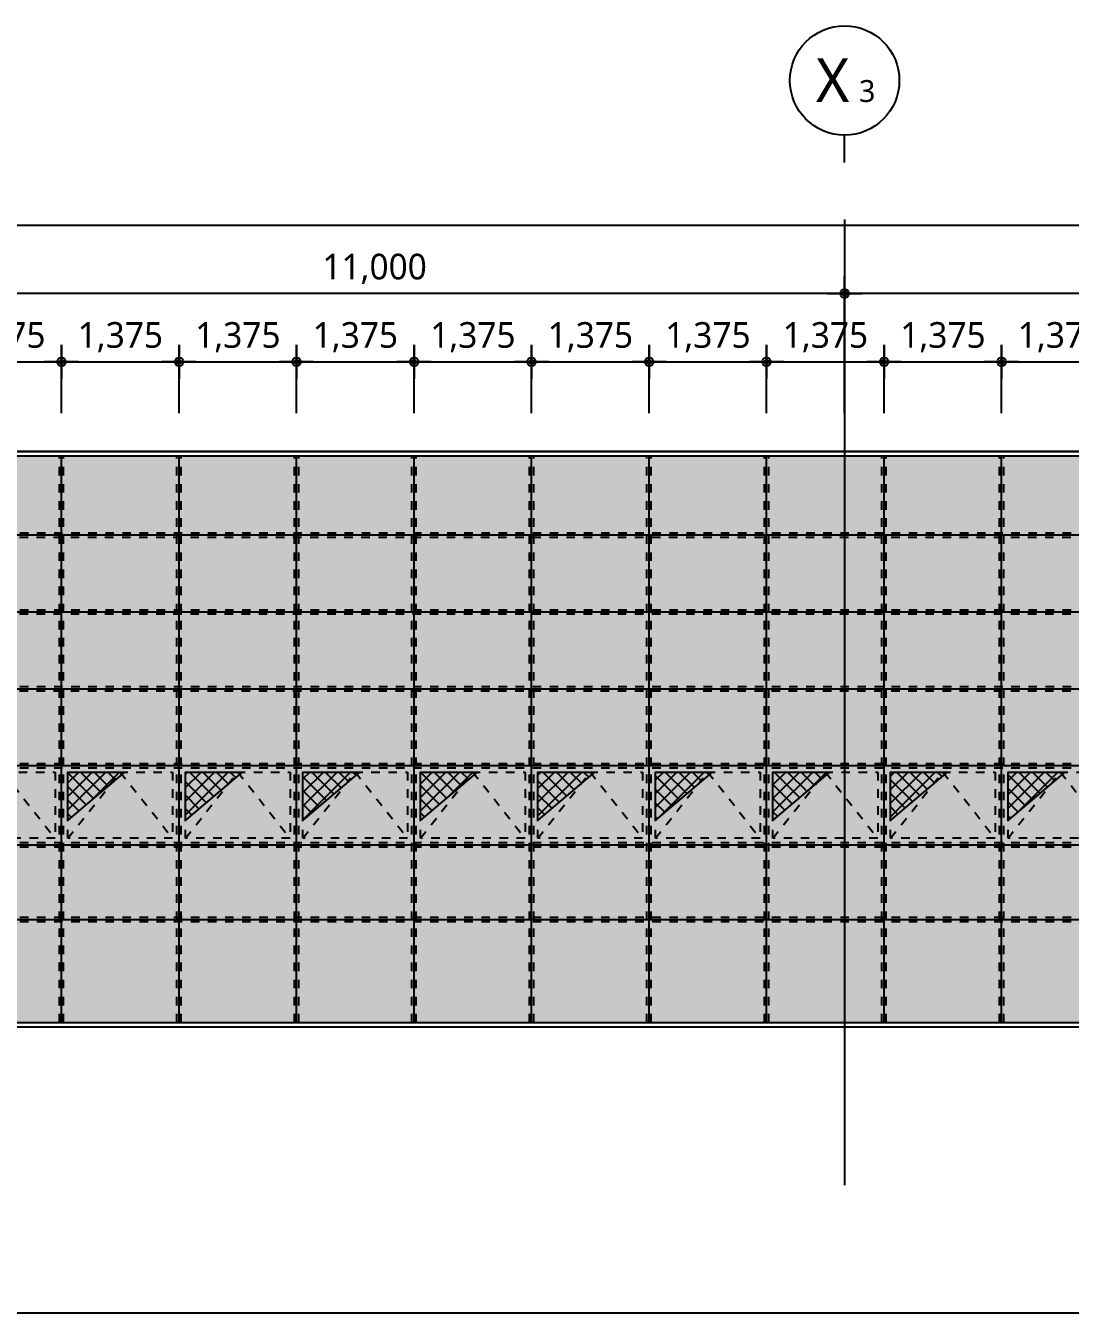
# Model space of a CAD drawing. Header units: millimetres. Extents: x 37653813 to 38677796, y 586285 to 874285.
# Drawn here: x 38623655 to 38635877, y 625652 to 640718 of the extents above; entities that cross this region are included whole.
import ezdxf
from ezdxf.enums import TextEntityAlignment as Align
from ezdxf.xclip import XClip

# ---------------------------------------------------------------- set-up
doc = ezdxf.new("R2010")
doc.units = ezdxf.units.MM
doc.header["$LTSCALE"] = 1000
doc.header["$MEASUREMENT"] = 0
doc.header["$XCLIPFRAME"] = 0
doc.header["$PDSIZE"] = -10
doc.linetypes.add('CENTER', pattern=[2, 1.25, -0.25, 0.25, -0.25])
doc.linetypes.add('HIDDEN', pattern=[2, 1, -1])
doc.layers.get('0').update_dxf_attribs({"linetype": 'CONTINUOUS'})
doc.layers.get('Defpoints').update_dxf_attribs({"color": 161, "linetype": 'CONTINUOUS'})
for name, color, linetype in [('BOX', 6, 'CONTINUOUS'), ('CEN(ST)', 1, 'CENTER'), ('dim0', 7, 'CONTINUOUS'), ('hatch', 8, 'CONTINUOUS'), ('SYM(AXIS)', 7, 'CONTINUOUS'), ('TEXT(AXIS)', 2, 'CONTINUOUS'), ('WIN(커튼월)_외부', 4, 'CONTINUOUS'), ('WIN(커튼월_HID)_외부', 252, 'HIDDEN'), ('WIN_3(커튼월)_외부', 252, 'HIDDEN'), ('절취선', 2, 'CONTINUOUS')]:
    doc.layers.add(name, color=color, linetype=linetype)
doc.layers.add('먹-WIN(커튼월)', color=7, linetype='CONTINUOUS', true_color=0xe0f2ff)
doc.styles.add('나눔바른고딕', font='NanumBarunGothic.ttf')
doc.dimstyles.new('A1-100', dxfattribs={"dimtxt": 3, "dimasz": 1, "dimexe": 2, "dimexo": 2, "dimgap": 1, "dimtad": 1, "dimdec": 0, "dimzin": 12, "dimdsep": 46, "dimlunit": 6, "dimtxsty": '나눔바른고딕', "dimblk1": 'DIMDOT', "dimblk2": 'DIMDOT', "dimsah": 1, "dimcen": -1, "dimdle": 2, "dimclrd": 256, "dimclre": 256, "dimclrt": 3, "dimadec": 0, "dimazin": 0, "dimtfac": 1, "dimtdec": 0, "dimtix": 1, "dimtmove": 2, "dimatfit": 3, "dimldrblk": 'DIMDOT', "dimfxl": 1, "dimtvp": 1, "dimtolj": 1, "dimtzin": 12, "dimlwd": -1, "dimlwe": -1, "dimarcsym": 0})

# ---------------------------------------------------------------- blocks, each defined once
blk = doc.blocks.new('A$C2DB153E7')
at = {"layer": 'hatch'}
h = blk.add_hatch(dxfattribs=at)
h.set_pattern_fill('_USER', color=252, scale=112.5, angle=45, double=1, pattern_type=0)
h.set_pattern_definition([(45, (-5906.34, -13786.88), (-79.5495, 79.5495), []), (135, (-5906.34, -13786.88), (-79.5495, -79.5495), [])])
h.paths.add_polyline_path([(663, 0), (0, -562), (0, 0)])
at = {"layer": 'hatch', "color": 252}
blk.add_lwpolyline([(663, 0), (0, -562), (0, 0)], close=True, dxfattribs=at)
blk = doc.blocks.new('A$C26893fde')
blk.add_wipeout([(8127, 7190), (174352, 7190), (174352, 460), (8127, 460)])
at = {"layer": '먹-WIN(커튼월)', "ltscale": 0.1}
h = blk.add_hatch(dxfattribs=at)
h.set_pattern_fill('DOTS', color=254, scale=3000)
h.set_pattern_definition([(0, (-37795372.14, -766752.47), (93.75, 187.5), [0, -187.5])])
h.paths.add_polyline_path([(174302, 7140), (8177, 7140), (8177, 4390), (174302, 4390)])
h = blk.add_hatch(dxfattribs=at)
h.set_pattern_fill('DOTS', color=256, scale=3000)
h.set_pattern_definition([(0, (-37795372.14, -769452.47), (93.75, 187.5), [0, -187.5])])
h.paths.add_polyline_path([(174302, 4390), (8177, 4390), (8177, 1690), (174302, 1690)])
h = blk.add_hatch(dxfattribs=at)
h.set_pattern_fill('DOTS', color=254, scale=3000)
h.set_pattern_definition([(0, (-37795372.14, -772202.47), (93.75, 187.5), [0, -187.5])])
h.paths.add_polyline_path([(174302, 1690), (8177, 1690), (8177, 510), (174302, 510)])
at = {"layer": 'WIN(커튼월)_외부', "ltscale": 1000}
for p, q in [((8127, 7190), (174352, 7190)), ((8127, 7190), (174352, 7190)), ((8177, 7140), (174302, 7140)), ((21864, 510), (21864, 7140)), ((23239, 510), (23239, 7140)), ((24614, 510), (24614, 7140)), ((25989, 510), (25989, 7140)), ((27364, 510), (27364, 7140)), ((28739, 510), (28739, 7140)), ((30114, 510), (30114, 7140)), ((31489, 510), (31489, 7140)), ((32864, 510), (32864, 7140)), ((8177, 6215), (174252, 6215)), ((8177, 6215), (174252, 6215)), ((8177, 6215), (174252, 6215)), ((8177, 6215), (174252, 6215)), ((8177, 5315), (174252, 5315)), ((8177, 5315), (174252, 5315)), ((8177, 5315), (174252, 5315)), ((8177, 5315), (174252, 5315)), ((8177, 4415), (174252, 4415)), ((8177, 4415), (174252, 4415)), ((8177, 4415), (174252, 4415)), ((8177, 4415), (174252, 4415)), ((8177, 3515), (174252, 3515)), ((8177, 2590), (174252, 2590)), ((8177, 1715), (174252, 1715)), ((8127, 460), (174352, 460)), ((8177, 510), (174302, 510))]:
    blk.add_line(p, q, dxfattribs=at)
at = {"layer": 'WIN(커튼월_HID)_외부', "ltscale": 0.1}
for p, q in [((21839, 510), (21839, 7140)), ((21889, 510), (21889, 7140)), ((23214, 510), (23214, 7140)), ((23264, 510), (23264, 7140)), ((24589, 510), (24589, 7140)), ((24639, 510), (24639, 7140)), ((25964, 510), (25964, 7140)), ((26014, 510), (26014, 7140)), ((27339, 510), (27339, 7140)), ((27389, 510), (27389, 7140)), ((28714, 510), (28714, 7140)), ((28764, 510), (28764, 7140)), ((30089, 510), (30089, 7140)), ((30139, 510), (30139, 7140)), ((31464, 510), (31464, 7140)), ((31514, 510), (31514, 7140)), ((32839, 510), (32839, 7140)), ((32889, 510), (32889, 7140)), ((8172, 6190), (174247, 6190)), ((8177, 6240), (174252, 6240)), ((8172, 5290), (174247, 5290)), ((8177, 5340), (174252, 5340)), ((8172, 4390), (174247, 4390)), ((8177, 4440), (174252, 4440)), ((8177, 3540), (174252, 3540)), ((8177, 3490), (174252, 3490)), ((8177, 2615), (174252, 2615)), ((8177, 2565), (174252, 2565)), ((8177, 1740), (174252, 1740)), ((8177, 1690), (174252, 1690))]:
    blk.add_line(p, q, dxfattribs=at)
for points in [[(20564, 3440), (21789, 3440), (21789, 2665), (20564, 2665)], [(21939, 3440), (23164, 3440), (23164, 2665), (21939, 2665)], [(23314, 3440), (24539, 3440), (24539, 2665), (23314, 2665)], [(24689, 3440), (25914, 3440), (25914, 2665), (24689, 2665)], [(26064, 3440), (27289, 3440), (27289, 2665), (26064, 2665)], [(27439, 3440), (28664, 3440), (28664, 2665), (27439, 2665)], [(28814, 3440), (30039, 3440), (30039, 2665), (28814, 2665)], [(30189, 3440), (31414, 3440), (31414, 2665), (30189, 2665)], [(31564, 3440), (32789, 3440), (32789, 2665), (31564, 2665)], [(32939, 3440), (34164, 3440), (34164, 2665), (32939, 2665)]]:
    blk.add_lwpolyline(points, close=True, dxfattribs=at)
at = {"layer": 'WIN_3(커튼월)_외부', "ltscale": 0.1}
for points in [[(20564, 2665), (21177, 3440), (21789, 2665)], [(21939, 2665), (22552, 3440), (23164, 2665)], [(23314, 2665), (23927, 3440), (24539, 2665)], [(24689, 2665), (25302, 3440), (25914, 2665)], [(26064, 2665), (26677, 3440), (27289, 2665)], [(27439, 2665), (28052, 3440), (28664, 2665)], [(28814, 2665), (29427, 3440), (30039, 2665)], [(30189, 2665), (30802, 3440), (31414, 2665)], [(31564, 2665), (32177, 3440), (32789, 2665)], [(32939, 2665), (33552, 3440), (34164, 2665)]]:
    blk.add_lwpolyline(points, dxfattribs=at)
at = {"ltscale": 0.1}
for p in [(21939, 3440), (23314, 3440), (24689, 3440), (26064, 3440), (27439, 3440), (28814, 3440), (30189, 3440), (31564, 3440), (32939, 3440)]:
    blk.add_blockref('A$C2DB153E7', p, dxfattribs=at)
blk = doc.blocks.new('DIMDOT')
at = {"linetype": 'Continuous'}
for p, q in [((0, -2), (0, 2)), ((-2, 0), (2, 0))]:
    blk.add_line(p, q, dxfattribs=at)
for radius in [0.5, 0.25]:
    blk.add_circle((0, 0), radius, dxfattribs=at)
blk = doc.blocks.new('*D279')
at = {"layer": 'Defpoints', "color": 0, "transparency": 16777216}
for p in [(38622237, 637585), (38622237, 637585), (38633237, 635985)]:
    blk.add_point(p, dxfattribs=at)
at = {"layer": 'dim0', "transparency": 16777216}
for p, q in [((38633237, 636185), (38633237, 637785)), ((38633137, 637585), (38622337, 637585))]:
    blk.add_line(p, q, dxfattribs=at)
at = {"layer": 'dim0', "transparency": 16777216, "xscale": 100, "yscale": 100, "zscale": 100, "rotation": 180}
blk.add_blockref('DIMDOT', (38622237, 637585), dxfattribs=at)
at = {"layer": 'dim0', "transparency": 16777216, "xscale": 100, "yscale": 100, "zscale": 100}
blk.add_blockref('DIMDOT', (38633237, 637585), dxfattribs=at)
at = {"layer": 'dim0', "color": 3, "transparency": 16777216, "insert": (38627737, 637873), "char_height": 300, "attachment_point": 5, "style": '나눔바른고딕'}
blk.add_mtext('\\A1;11,000', dxfattribs=at)
blk = doc.blocks.new('*D280')
at = {"layer": 'Defpoints', "color": 0, "transparency": 16777216}
for p in [(38666237, 638385), (38611237, 635985), (38666237, 635985)]:
    blk.add_point(p, dxfattribs=at)
at = {"layer": 'dim0', "transparency": 16777216}
for p, q in [((38611237, 636185), (38611237, 638585)), ((38666237, 636185), (38666237, 638585)), ((38611337, 638385), (38666137, 638385))]:
    blk.add_line(p, q, dxfattribs=at)
at = {"layer": 'dim0', "transparency": 16777216, "xscale": 100, "yscale": 100, "zscale": 100, "rotation": 180}
blk.add_blockref('DIMDOT', (38611237, 638385), dxfattribs=at)
at = {"layer": 'dim0', "transparency": 16777216, "xscale": 100, "yscale": 100, "zscale": 100}
blk.add_blockref('DIMDOT', (38666237, 638385), dxfattribs=at)
at = {"layer": 'dim0', "color": 3, "transparency": 16777216, "insert": (38638737, 638673), "char_height": 300, "attachment_point": 5, "style": '나눔바른고딕'}
blk.add_mtext('\\A1;55,000', dxfattribs=at)
blk = doc.blocks.new('*D281')
at = {"layer": 'Defpoints', "color": 0, "transparency": 16777216}
for p in [(38633237, 637585), (38633237, 635985), (38644237, 635985)]:
    blk.add_point(p, dxfattribs=at)
at = {"layer": 'dim0', "transparency": 16777216}
for p, q in [((38633237, 636185), (38633237, 637785)), ((38644237, 636185), (38644237, 637785)), ((38644137, 637585), (38633337, 637585))]:
    blk.add_line(p, q, dxfattribs=at)
at = {"layer": 'dim0', "transparency": 16777216, "xscale": 100, "yscale": 100, "zscale": 100, "rotation": 180}
blk.add_blockref('DIMDOT', (38633237, 637585), dxfattribs=at)
at = {"layer": 'dim0', "transparency": 16777216, "xscale": 100, "yscale": 100, "zscale": 100}
blk.add_blockref('DIMDOT', (38644237, 637585), dxfattribs=at)
at = {"layer": 'dim0', "color": 3, "transparency": 16777216, "insert": (38638737, 637873), "char_height": 300, "attachment_point": 5, "style": '나눔바른고딕'}
blk.add_mtext('\\A1;11,000', dxfattribs=at)
blk = doc.blocks.new('*D289')
at = {"layer": 'Defpoints', "color": 0, "transparency": 16777216}
for p in [(38622237, 637585), (38622237, 637585), (38633237, 635985)]:
    blk.add_point(p, dxfattribs=at)
at = {"layer": 'dim0', "transparency": 16777216}
for p, q in [((38633237, 636185), (38633237, 637785)), ((38633137, 637585), (38622337, 637585))]:
    blk.add_line(p, q, dxfattribs=at)
at = {"layer": 'dim0', "transparency": 16777216, "xscale": 100, "yscale": 100, "zscale": 100, "rotation": 180}
blk.add_blockref('DIMDOT', (38622237, 637585), dxfattribs=at)
at = {"layer": 'dim0', "transparency": 16777216, "xscale": 100, "yscale": 100, "zscale": 100}
blk.add_blockref('DIMDOT', (38633237, 637585), dxfattribs=at)
at = {"layer": 'dim0', "color": 3, "transparency": 16777216, "insert": (38627737, 637873), "char_height": 300, "attachment_point": 5, "style": '나눔바른고딕'}
blk.add_mtext('\\A1;11,000', dxfattribs=at)
blk = doc.blocks.new('*D290')
at = {"layer": 'Defpoints', "color": 0, "transparency": 16777216}
for p in [(38666237, 638385), (38611237, 635985), (38666237, 635985)]:
    blk.add_point(p, dxfattribs=at)
at = {"layer": 'dim0', "transparency": 16777216}
for p, q in [((38611237, 636185), (38611237, 638585)), ((38666237, 636185), (38666237, 638585)), ((38611337, 638385), (38666137, 638385))]:
    blk.add_line(p, q, dxfattribs=at)
at = {"layer": 'dim0', "transparency": 16777216, "xscale": 100, "yscale": 100, "zscale": 100, "rotation": 180}
blk.add_blockref('DIMDOT', (38611237, 638385), dxfattribs=at)
at = {"layer": 'dim0', "transparency": 16777216, "xscale": 100, "yscale": 100, "zscale": 100}
blk.add_blockref('DIMDOT', (38666237, 638385), dxfattribs=at)
at = {"layer": 'dim0', "color": 3, "transparency": 16777216, "insert": (38638737, 638673), "char_height": 300, "attachment_point": 5, "style": '나눔바른고딕'}
blk.add_mtext('\\A1;55,000', dxfattribs=at)
blk = doc.blocks.new('*D291')
at = {"layer": 'Defpoints', "color": 0, "transparency": 16777216}
for p in [(38633237, 637585), (38633237, 635985), (38644237, 635985)]:
    blk.add_point(p, dxfattribs=at)
at = {"layer": 'dim0', "transparency": 16777216}
for p, q in [((38633237, 636185), (38633237, 637785)), ((38644237, 636185), (38644237, 637785)), ((38644137, 637585), (38633337, 637585))]:
    blk.add_line(p, q, dxfattribs=at)
at = {"layer": 'dim0', "transparency": 16777216, "xscale": 100, "yscale": 100, "zscale": 100, "rotation": 180}
blk.add_blockref('DIMDOT', (38633237, 637585), dxfattribs=at)
at = {"layer": 'dim0', "transparency": 16777216, "xscale": 100, "yscale": 100, "zscale": 100}
blk.add_blockref('DIMDOT', (38644237, 637585), dxfattribs=at)
at = {"layer": 'dim0', "color": 3, "transparency": 16777216, "insert": (38638737, 637873), "char_height": 300, "attachment_point": 5, "style": '나눔바른고딕'}
blk.add_mtext('\\A1;11,000', dxfattribs=at)
blk = doc.blocks.new('A$C2F20087E')
at = {"layer": 'SYM(AXIS)'}
blk.add_line((600, 0), (600, 300), dxfattribs=at)
blk.add_circle((600, 900), 600, dxfattribs=at)
blk = doc.blocks.new('*D416')
at = {"layer": 'Defpoints', "color": 0, "transparency": 16777216}
for p in [(38624074, 636785), (38622699, 635985), (38624074, 635985)]:
    blk.add_point(p, dxfattribs=at)
at = {"layer": 'dim0', "transparency": 16777216}
for p, q in [((38622699, 636185), (38622699, 636985)), ((38624074, 636185), (38624074, 636985)), ((38622799, 636785), (38623974, 636785))]:
    blk.add_line(p, q, dxfattribs=at)
at = {"layer": 'dim0', "transparency": 16777216, "xscale": 100, "yscale": 100, "zscale": 100, "rotation": 180}
blk.add_blockref('DIMDOT', (38622699, 636785), dxfattribs=at)
at = {"layer": 'dim0', "transparency": 16777216, "xscale": 100, "yscale": 100, "zscale": 100}
blk.add_blockref('DIMDOT', (38624074, 636785), dxfattribs=at)
at = {"layer": 'dim0', "color": 3, "transparency": 16777216, "insert": (38623387, 637073), "char_height": 300, "attachment_point": 5, "style": '나눔바른고딕'}
blk.add_mtext('\\A1;1,375', dxfattribs=at)
blk = doc.blocks.new('*D417')
at = {"layer": 'Defpoints', "color": 0, "transparency": 16777216}
for p in [(38624074, 636785), (38622699, 635985), (38624074, 635985)]:
    blk.add_point(p, dxfattribs=at)
at = {"layer": 'dim0', "transparency": 16777216}
for p, q in [((38622699, 636185), (38622699, 636985)), ((38624074, 636185), (38624074, 636985)), ((38622799, 636785), (38623974, 636785))]:
    blk.add_line(p, q, dxfattribs=at)
at = {"layer": 'dim0', "transparency": 16777216, "xscale": 100, "yscale": 100, "zscale": 100, "rotation": 180}
blk.add_blockref('DIMDOT', (38622699, 636785), dxfattribs=at)
at = {"layer": 'dim0', "transparency": 16777216, "xscale": 100, "yscale": 100, "zscale": 100}
blk.add_blockref('DIMDOT', (38624074, 636785), dxfattribs=at)
at = {"layer": 'dim0', "color": 3, "transparency": 16777216, "insert": (38623387, 637073), "char_height": 300, "attachment_point": 5, "style": '나눔바른고딕'}
blk.add_mtext('\\A1;1,375', dxfattribs=at)
blk = doc.blocks.new('*D414')
at = {"layer": 'Defpoints', "color": 0, "transparency": 16777216}
for p in [(38625449, 636785), (38624074, 635985), (38625449, 635985)]:
    blk.add_point(p, dxfattribs=at)
at = {"layer": 'dim0', "transparency": 16777216}
for p, q in [((38624074, 636185), (38624074, 636985)), ((38625449, 636185), (38625449, 636985)), ((38624174, 636785), (38625349, 636785))]:
    blk.add_line(p, q, dxfattribs=at)
at = {"layer": 'dim0', "transparency": 16777216, "xscale": 100, "yscale": 100, "zscale": 100, "rotation": 180}
blk.add_blockref('DIMDOT', (38624074, 636785), dxfattribs=at)
at = {"layer": 'dim0', "transparency": 16777216, "xscale": 100, "yscale": 100, "zscale": 100}
blk.add_blockref('DIMDOT', (38625449, 636785), dxfattribs=at)
at = {"layer": 'dim0', "color": 3, "transparency": 16777216, "insert": (38624762, 637073), "char_height": 300, "attachment_point": 5, "style": '나눔바른고딕'}
blk.add_mtext('\\A1;1,375', dxfattribs=at)
blk = doc.blocks.new('*D415')
at = {"layer": 'Defpoints', "color": 0, "transparency": 16777216}
for p in [(38625449, 636785), (38624074, 635985), (38625449, 635985)]:
    blk.add_point(p, dxfattribs=at)
at = {"layer": 'dim0', "transparency": 16777216}
for p, q in [((38624074, 636185), (38624074, 636985)), ((38625449, 636185), (38625449, 636985)), ((38624174, 636785), (38625349, 636785))]:
    blk.add_line(p, q, dxfattribs=at)
at = {"layer": 'dim0', "transparency": 16777216, "xscale": 100, "yscale": 100, "zscale": 100, "rotation": 180}
blk.add_blockref('DIMDOT', (38624074, 636785), dxfattribs=at)
at = {"layer": 'dim0', "transparency": 16777216, "xscale": 100, "yscale": 100, "zscale": 100}
blk.add_blockref('DIMDOT', (38625449, 636785), dxfattribs=at)
at = {"layer": 'dim0', "color": 3, "transparency": 16777216, "insert": (38624762, 637073), "char_height": 300, "attachment_point": 5, "style": '나눔바른고딕'}
blk.add_mtext('\\A1;1,375', dxfattribs=at)
blk = doc.blocks.new('*D436')
at = {"layer": 'Defpoints', "color": 0, "transparency": 16777216}
for p in [(38626824, 636785), (38625449, 635985), (38626824, 635985)]:
    blk.add_point(p, dxfattribs=at)
at = {"layer": 'dim0', "transparency": 16777216}
for p, q in [((38625449, 636185), (38625449, 636985)), ((38626824, 636185), (38626824, 636985)), ((38625549, 636785), (38626724, 636785))]:
    blk.add_line(p, q, dxfattribs=at)
at = {"layer": 'dim0', "transparency": 16777216, "xscale": 100, "yscale": 100, "zscale": 100, "rotation": 180}
blk.add_blockref('DIMDOT', (38625449, 636785), dxfattribs=at)
at = {"layer": 'dim0', "transparency": 16777216, "xscale": 100, "yscale": 100, "zscale": 100}
blk.add_blockref('DIMDOT', (38626824, 636785), dxfattribs=at)
at = {"layer": 'dim0', "color": 3, "transparency": 16777216, "insert": (38626137, 637073), "char_height": 300, "attachment_point": 5, "style": '나눔바른고딕'}
blk.add_mtext('\\A1;1,375', dxfattribs=at)
blk = doc.blocks.new('*D437')
at = {"layer": 'Defpoints', "color": 0, "transparency": 16777216}
for p in [(38626824, 636785), (38625449, 635985), (38626824, 635985)]:
    blk.add_point(p, dxfattribs=at)
at = {"layer": 'dim0', "transparency": 16777216}
for p, q in [((38625449, 636185), (38625449, 636985)), ((38626824, 636185), (38626824, 636985)), ((38625549, 636785), (38626724, 636785))]:
    blk.add_line(p, q, dxfattribs=at)
at = {"layer": 'dim0', "transparency": 16777216, "xscale": 100, "yscale": 100, "zscale": 100, "rotation": 180}
blk.add_blockref('DIMDOT', (38625449, 636785), dxfattribs=at)
at = {"layer": 'dim0', "transparency": 16777216, "xscale": 100, "yscale": 100, "zscale": 100}
blk.add_blockref('DIMDOT', (38626824, 636785), dxfattribs=at)
at = {"layer": 'dim0', "color": 3, "transparency": 16777216, "insert": (38626137, 637073), "char_height": 300, "attachment_point": 5, "style": '나눔바른고딕'}
blk.add_mtext('\\A1;1,375', dxfattribs=at)
blk = doc.blocks.new('*D430')
at = {"layer": 'Defpoints', "color": 0, "transparency": 16777216}
for p in [(38628199, 636785), (38626824, 635985), (38628199, 635985)]:
    blk.add_point(p, dxfattribs=at)
at = {"layer": 'dim0', "transparency": 16777216}
for p, q in [((38626824, 636185), (38626824, 636985)), ((38628199, 636185), (38628199, 636985)), ((38626924, 636785), (38628099, 636785))]:
    blk.add_line(p, q, dxfattribs=at)
at = {"layer": 'dim0', "transparency": 16777216, "xscale": 100, "yscale": 100, "zscale": 100, "rotation": 180}
blk.add_blockref('DIMDOT', (38626824, 636785), dxfattribs=at)
at = {"layer": 'dim0', "transparency": 16777216, "xscale": 100, "yscale": 100, "zscale": 100}
blk.add_blockref('DIMDOT', (38628199, 636785), dxfattribs=at)
at = {"layer": 'dim0', "color": 3, "transparency": 16777216, "insert": (38627512, 637073), "char_height": 300, "attachment_point": 5, "style": '나눔바른고딕'}
blk.add_mtext('\\A1;1,375', dxfattribs=at)
blk = doc.blocks.new('*D431')
at = {"layer": 'Defpoints', "color": 0, "transparency": 16777216}
for p in [(38628199, 636785), (38626824, 635985), (38628199, 635985)]:
    blk.add_point(p, dxfattribs=at)
at = {"layer": 'dim0', "transparency": 16777216}
for p, q in [((38626824, 636185), (38626824, 636985)), ((38628199, 636185), (38628199, 636985)), ((38626924, 636785), (38628099, 636785))]:
    blk.add_line(p, q, dxfattribs=at)
at = {"layer": 'dim0', "transparency": 16777216, "xscale": 100, "yscale": 100, "zscale": 100, "rotation": 180}
blk.add_blockref('DIMDOT', (38626824, 636785), dxfattribs=at)
at = {"layer": 'dim0', "transparency": 16777216, "xscale": 100, "yscale": 100, "zscale": 100}
blk.add_blockref('DIMDOT', (38628199, 636785), dxfattribs=at)
at = {"layer": 'dim0', "color": 3, "transparency": 16777216, "insert": (38627512, 637073), "char_height": 300, "attachment_point": 5, "style": '나눔바른고딕'}
blk.add_mtext('\\A1;1,375', dxfattribs=at)
blk = doc.blocks.new('*D418')
at = {"layer": 'Defpoints', "color": 0, "transparency": 16777216}
for p in [(38629574, 636785), (38628199, 635985), (38629574, 635985)]:
    blk.add_point(p, dxfattribs=at)
at = {"layer": 'dim0', "transparency": 16777216}
for p, q in [((38628199, 636185), (38628199, 636985)), ((38629574, 636185), (38629574, 636985)), ((38628299, 636785), (38629474, 636785))]:
    blk.add_line(p, q, dxfattribs=at)
at = {"layer": 'dim0', "transparency": 16777216, "xscale": 100, "yscale": 100, "zscale": 100, "rotation": 180}
blk.add_blockref('DIMDOT', (38628199, 636785), dxfattribs=at)
at = {"layer": 'dim0', "transparency": 16777216, "xscale": 100, "yscale": 100, "zscale": 100}
blk.add_blockref('DIMDOT', (38629574, 636785), dxfattribs=at)
at = {"layer": 'dim0', "color": 3, "transparency": 16777216, "insert": (38628887, 637073), "char_height": 300, "attachment_point": 5, "style": '나눔바른고딕'}
blk.add_mtext('\\A1;1,375', dxfattribs=at)
blk = doc.blocks.new('*D419')
at = {"layer": 'Defpoints', "color": 0, "transparency": 16777216}
for p in [(38629574, 636785), (38628199, 635985), (38629574, 635985)]:
    blk.add_point(p, dxfattribs=at)
at = {"layer": 'dim0', "transparency": 16777216}
for p, q in [((38628199, 636185), (38628199, 636985)), ((38629574, 636185), (38629574, 636985)), ((38628299, 636785), (38629474, 636785))]:
    blk.add_line(p, q, dxfattribs=at)
at = {"layer": 'dim0', "transparency": 16777216, "xscale": 100, "yscale": 100, "zscale": 100, "rotation": 180}
blk.add_blockref('DIMDOT', (38628199, 636785), dxfattribs=at)
at = {"layer": 'dim0', "transparency": 16777216, "xscale": 100, "yscale": 100, "zscale": 100}
blk.add_blockref('DIMDOT', (38629574, 636785), dxfattribs=at)
at = {"layer": 'dim0', "color": 3, "transparency": 16777216, "insert": (38628887, 637073), "char_height": 300, "attachment_point": 5, "style": '나눔바른고딕'}
blk.add_mtext('\\A1;1,375', dxfattribs=at)
blk = doc.blocks.new('*D420')
at = {"layer": 'Defpoints', "color": 0, "transparency": 16777216}
for p in [(38630949, 636785), (38629574, 635985), (38630949, 635985)]:
    blk.add_point(p, dxfattribs=at)
at = {"layer": 'dim0', "transparency": 16777216}
for p, q in [((38629574, 636185), (38629574, 636985)), ((38630949, 636185), (38630949, 636985)), ((38629674, 636785), (38630849, 636785))]:
    blk.add_line(p, q, dxfattribs=at)
at = {"layer": 'dim0', "transparency": 16777216, "xscale": 100, "yscale": 100, "zscale": 100, "rotation": 180}
blk.add_blockref('DIMDOT', (38629574, 636785), dxfattribs=at)
at = {"layer": 'dim0', "transparency": 16777216, "xscale": 100, "yscale": 100, "zscale": 100}
blk.add_blockref('DIMDOT', (38630949, 636785), dxfattribs=at)
at = {"layer": 'dim0', "color": 3, "transparency": 16777216, "insert": (38630262, 637073), "char_height": 300, "attachment_point": 5, "style": '나눔바른고딕'}
blk.add_mtext('\\A1;1,375', dxfattribs=at)
blk = doc.blocks.new('*D421')
at = {"layer": 'Defpoints', "color": 0, "transparency": 16777216}
for p in [(38630949, 636785), (38629574, 635985), (38630949, 635985)]:
    blk.add_point(p, dxfattribs=at)
at = {"layer": 'dim0', "transparency": 16777216}
for p, q in [((38629574, 636185), (38629574, 636985)), ((38630949, 636185), (38630949, 636985)), ((38629674, 636785), (38630849, 636785))]:
    blk.add_line(p, q, dxfattribs=at)
at = {"layer": 'dim0', "transparency": 16777216, "xscale": 100, "yscale": 100, "zscale": 100, "rotation": 180}
blk.add_blockref('DIMDOT', (38629574, 636785), dxfattribs=at)
at = {"layer": 'dim0', "transparency": 16777216, "xscale": 100, "yscale": 100, "zscale": 100}
blk.add_blockref('DIMDOT', (38630949, 636785), dxfattribs=at)
at = {"layer": 'dim0', "color": 3, "transparency": 16777216, "insert": (38630262, 637073), "char_height": 300, "attachment_point": 5, "style": '나눔바른고딕'}
blk.add_mtext('\\A1;1,375', dxfattribs=at)
blk = doc.blocks.new('*D422')
at = {"layer": 'Defpoints', "color": 0, "transparency": 16777216}
for p in [(38632324, 636785), (38630949, 635985), (38632324, 635985)]:
    blk.add_point(p, dxfattribs=at)
at = {"layer": 'dim0', "transparency": 16777216}
for p, q in [((38630949, 636185), (38630949, 636985)), ((38632324, 636185), (38632324, 636985)), ((38631049, 636785), (38632224, 636785))]:
    blk.add_line(p, q, dxfattribs=at)
at = {"layer": 'dim0', "transparency": 16777216, "xscale": 100, "yscale": 100, "zscale": 100, "rotation": 180}
blk.add_blockref('DIMDOT', (38630949, 636785), dxfattribs=at)
at = {"layer": 'dim0', "transparency": 16777216, "xscale": 100, "yscale": 100, "zscale": 100}
blk.add_blockref('DIMDOT', (38632324, 636785), dxfattribs=at)
at = {"layer": 'dim0', "color": 3, "transparency": 16777216, "insert": (38631637, 637073), "char_height": 300, "attachment_point": 5, "style": '나눔바른고딕'}
blk.add_mtext('\\A1;1,375', dxfattribs=at)
blk = doc.blocks.new('*D423')
at = {"layer": 'Defpoints', "color": 0, "transparency": 16777216}
for p in [(38632324, 636785), (38630949, 635985), (38632324, 635985)]:
    blk.add_point(p, dxfattribs=at)
at = {"layer": 'dim0', "transparency": 16777216}
for p, q in [((38630949, 636185), (38630949, 636985)), ((38632324, 636185), (38632324, 636985)), ((38631049, 636785), (38632224, 636785))]:
    blk.add_line(p, q, dxfattribs=at)
at = {"layer": 'dim0', "transparency": 16777216, "xscale": 100, "yscale": 100, "zscale": 100, "rotation": 180}
blk.add_blockref('DIMDOT', (38630949, 636785), dxfattribs=at)
at = {"layer": 'dim0', "transparency": 16777216, "xscale": 100, "yscale": 100, "zscale": 100}
blk.add_blockref('DIMDOT', (38632324, 636785), dxfattribs=at)
at = {"layer": 'dim0', "color": 3, "transparency": 16777216, "insert": (38631637, 637073), "char_height": 300, "attachment_point": 5, "style": '나눔바른고딕'}
blk.add_mtext('\\A1;1,375', dxfattribs=at)
blk = doc.blocks.new('*D424')
at = {"layer": 'Defpoints', "color": 0, "transparency": 16777216}
for p in [(38633699, 636785), (38632324, 635985), (38633699, 635985)]:
    blk.add_point(p, dxfattribs=at)
at = {"layer": 'dim0', "transparency": 16777216}
for p, q in [((38632324, 636185), (38632324, 636985)), ((38633699, 636185), (38633699, 636985)), ((38632424, 636785), (38633599, 636785))]:
    blk.add_line(p, q, dxfattribs=at)
at = {"layer": 'dim0', "transparency": 16777216, "xscale": 100, "yscale": 100, "zscale": 100, "rotation": 180}
blk.add_blockref('DIMDOT', (38632324, 636785), dxfattribs=at)
at = {"layer": 'dim0', "transparency": 16777216, "xscale": 100, "yscale": 100, "zscale": 100}
blk.add_blockref('DIMDOT', (38633699, 636785), dxfattribs=at)
at = {"layer": 'dim0', "color": 3, "transparency": 16777216, "insert": (38633012, 637073), "char_height": 300, "attachment_point": 5, "style": '나눔바른고딕'}
blk.add_mtext('\\A1;1,375', dxfattribs=at)
blk = doc.blocks.new('*D425')
at = {"layer": 'Defpoints', "color": 0, "transparency": 16777216}
for p in [(38633699, 636785), (38632324, 635985), (38633699, 635985)]:
    blk.add_point(p, dxfattribs=at)
at = {"layer": 'dim0', "transparency": 16777216}
for p, q in [((38632324, 636185), (38632324, 636985)), ((38633699, 636185), (38633699, 636985)), ((38632424, 636785), (38633599, 636785))]:
    blk.add_line(p, q, dxfattribs=at)
at = {"layer": 'dim0', "transparency": 16777216, "xscale": 100, "yscale": 100, "zscale": 100, "rotation": 180}
blk.add_blockref('DIMDOT', (38632324, 636785), dxfattribs=at)
at = {"layer": 'dim0', "transparency": 16777216, "xscale": 100, "yscale": 100, "zscale": 100}
blk.add_blockref('DIMDOT', (38633699, 636785), dxfattribs=at)
at = {"layer": 'dim0', "color": 3, "transparency": 16777216, "insert": (38633012, 637073), "char_height": 300, "attachment_point": 5, "style": '나눔바른고딕'}
blk.add_mtext('\\A1;1,375', dxfattribs=at)
blk = doc.blocks.new('*D426')
at = {"layer": 'Defpoints', "color": 0, "transparency": 16777216}
for p in [(38635074, 636785), (38633699, 635985), (38635074, 635985)]:
    blk.add_point(p, dxfattribs=at)
at = {"layer": 'dim0', "transparency": 16777216}
for p, q in [((38633699, 636185), (38633699, 636985)), ((38635074, 636185), (38635074, 636985)), ((38633799, 636785), (38634974, 636785))]:
    blk.add_line(p, q, dxfattribs=at)
at = {"layer": 'dim0', "transparency": 16777216, "xscale": 100, "yscale": 100, "zscale": 100, "rotation": 180}
blk.add_blockref('DIMDOT', (38633699, 636785), dxfattribs=at)
at = {"layer": 'dim0', "transparency": 16777216, "xscale": 100, "yscale": 100, "zscale": 100}
blk.add_blockref('DIMDOT', (38635074, 636785), dxfattribs=at)
at = {"layer": 'dim0', "color": 3, "transparency": 16777216, "insert": (38634387, 637073), "char_height": 300, "attachment_point": 5, "style": '나눔바른고딕'}
blk.add_mtext('\\A1;1,375', dxfattribs=at)
blk = doc.blocks.new('*D427')
at = {"layer": 'Defpoints', "color": 0, "transparency": 16777216}
for p in [(38635074, 636785), (38633699, 635985), (38635074, 635985)]:
    blk.add_point(p, dxfattribs=at)
at = {"layer": 'dim0', "transparency": 16777216}
for p, q in [((38633699, 636185), (38633699, 636985)), ((38635074, 636185), (38635074, 636985)), ((38633799, 636785), (38634974, 636785))]:
    blk.add_line(p, q, dxfattribs=at)
at = {"layer": 'dim0', "transparency": 16777216, "xscale": 100, "yscale": 100, "zscale": 100, "rotation": 180}
blk.add_blockref('DIMDOT', (38633699, 636785), dxfattribs=at)
at = {"layer": 'dim0', "transparency": 16777216, "xscale": 100, "yscale": 100, "zscale": 100}
blk.add_blockref('DIMDOT', (38635074, 636785), dxfattribs=at)
at = {"layer": 'dim0', "color": 3, "transparency": 16777216, "insert": (38634387, 637073), "char_height": 300, "attachment_point": 5, "style": '나눔바른고딕'}
blk.add_mtext('\\A1;1,375', dxfattribs=at)
blk = doc.blocks.new('*D428')
at = {"layer": 'Defpoints', "color": 0, "transparency": 16777216}
for p in [(38636449, 636785), (38635074, 635985), (38636449, 635985)]:
    blk.add_point(p, dxfattribs=at)
at = {"layer": 'dim0', "transparency": 16777216}
for p, q in [((38635074, 636185), (38635074, 636985)), ((38636449, 636185), (38636449, 636985)), ((38635174, 636785), (38636349, 636785))]:
    blk.add_line(p, q, dxfattribs=at)
at = {"layer": 'dim0', "transparency": 16777216, "xscale": 100, "yscale": 100, "zscale": 100, "rotation": 180}
blk.add_blockref('DIMDOT', (38635074, 636785), dxfattribs=at)
at = {"layer": 'dim0', "transparency": 16777216, "xscale": 100, "yscale": 100, "zscale": 100}
blk.add_blockref('DIMDOT', (38636449, 636785), dxfattribs=at)
at = {"layer": 'dim0', "color": 3, "transparency": 16777216, "insert": (38635762, 637073), "char_height": 300, "attachment_point": 5, "style": '나눔바른고딕'}
blk.add_mtext('\\A1;1,375', dxfattribs=at)
blk = doc.blocks.new('*D429')
at = {"layer": 'Defpoints', "color": 0, "transparency": 16777216}
for p in [(38636449, 636785), (38635074, 635985), (38636449, 635985)]:
    blk.add_point(p, dxfattribs=at)
at = {"layer": 'dim0', "transparency": 16777216}
for p, q in [((38635074, 636185), (38635074, 636985)), ((38636449, 636185), (38636449, 636985)), ((38635174, 636785), (38636349, 636785))]:
    blk.add_line(p, q, dxfattribs=at)
at = {"layer": 'dim0', "transparency": 16777216, "xscale": 100, "yscale": 100, "zscale": 100, "rotation": 180}
blk.add_blockref('DIMDOT', (38635074, 636785), dxfattribs=at)
at = {"layer": 'dim0', "transparency": 16777216, "xscale": 100, "yscale": 100, "zscale": 100}
blk.add_blockref('DIMDOT', (38636449, 636785), dxfattribs=at)
at = {"layer": 'dim0', "color": 3, "transparency": 16777216, "insert": (38635762, 637073), "char_height": 300, "attachment_point": 5, "style": '나눔바른고딕'}
blk.add_mtext('\\A1;1,375', dxfattribs=at)

msp = doc.modelspace()

# ---------------------------------------------------------------- linework, layer by layer
at = {"layer": 'BOX'}
msp.add_line((38670963.4, 625651.7), (38599963.4, 625651.7), dxfattribs=at)
at = {"layer": '절취선', "ltscale": 0.1}
msp.add_lwpolyline([(38610336.5, 629005), (38667236.5, 629005), (38667236.5, 635735), (38610336.5, 635735)], close=True, dxfattribs=at)

# ---------------------------------------------------------------- block references
at = {"xscale": 1.066666666666667, "yscale": 1.066666666666667, "zscale": 1.066666666666667}
msp.add_blockref('A$C2F20087E', (38632596.5, 639118.4), dxfattribs=at)

# ---------------------------------------------------------------- texts
at = {"layer": 'TEXT(AXIS)', "style": '나눔바른고딕'}
for s, height, p in [('X', 512, (38633096.1, 640082.6)), ('3', 256, (38633500.6, 639954.6))]:
    msp.add_text(s, height=height, dxfattribs=at).set_placement(p, align=Align.MIDDLE)

# ---------------------------------------------------------------- dimensions: what is measured, and where the dimension line sits
at = {"layer": 'dim0'}
for base, p1, p2, picture, middle in [((38666236.5, 638385), (38611236.5, 635985), (38666236.5, 635985), '*D280', (38638736.5, 638672.7)), ((38666236.5, 638385), (38611236.5, 635985), (38666236.5, 635985), '*D290', (38638736.5, 638672.7)), ((38624074, 636785), (38622699, 635985), (38624074, 635985), '*D416', (38623386.5, 637072.9)), ((38624074, 636785), (38622699, 635985), (38624074, 635985), '*D417', (38623386.5, 637072.9)), ((38625449, 636785), (38624074, 635985), (38625449, 635985), '*D414', (38624761.5, 637072.9)), ((38625449, 636785), (38624074, 635985), (38625449, 635985), '*D415', (38624761.5, 637072.9)), ((38626824, 636785), (38625449, 635985), (38626824, 635985), '*D436', (38626136.5, 637072.9)), ((38626824, 636785), (38625449, 635985), (38626824, 635985), '*D437', (38626136.5, 637072.9)), ((38628199, 636785), (38626824, 635985), (38628199, 635985), '*D430', (38627511.5, 637072.9)), ((38628199, 636785), (38626824, 635985), (38628199, 635985), '*D431', (38627511.5, 637072.9)), ((38629574, 636785), (38628199, 635985), (38629574, 635985), '*D418', (38628886.5, 637072.9)), ((38629574, 636785), (38628199, 635985), (38629574, 635985), '*D419', (38628886.5, 637072.9)), ((38630949, 636785), (38629574, 635985), (38630949, 635985), '*D420', (38630261.5, 637072.9)), ((38630949, 636785), (38629574, 635985), (38630949, 635985), '*D421', (38630261.5, 637072.9)), ((38632324, 636785), (38630949, 635985), (38632324, 635985), '*D422', (38631636.5, 637072.9)), ((38632324, 636785), (38630949, 635985), (38632324, 635985), '*D423', (38631636.5, 637072.9)), ((38633699, 636785), (38632324, 635985), (38633699, 635985), '*D424', (38633011.5, 637072.9)), ((38633699, 636785), (38632324, 635985), (38633699, 635985), '*D425', (38633011.5, 637072.9)), ((38635074, 636785), (38633699, 635985), (38635074, 635985), '*D426', (38634386.5, 637072.9)), ((38635074, 636785), (38633699, 635985), (38635074, 635985), '*D427', (38634386.5, 637072.9)), ((38636449, 636785), (38635074, 635985), (38636449, 635985), '*D428', (38635761.5, 637072.9)), ((38636449, 636785), (38635074, 635985), (38636449, 635985), '*D429', (38635761.5, 637072.9))]:
    dim = msp.add_linear_dim(base=base, p1=p1, p2=p2, dimstyle='A1-100', override={"dimscale": 100}, dxfattribs=at)
    dim.commit()
    dim.dimension.update_dxf_attribs({"geometry": picture, "text_midpoint": middle})
for base, p1, p2, picture, middle in [((38622236.5, 637585), (38633236.5, 635985), (38622236.5, 637585), '*D279', (38627736.5, 637872.7)), ((38622236.5, 637585), (38633236.5, 635985), (38622236.5, 637585), '*D289', (38627736.5, 637872.7)), ((38633236.5, 637585), (38644236.5, 635985), (38633236.5, 635985), '*D281', (38638736.5, 637872.7)), ((38633236.5, 637585), (38644236.5, 635985), (38633236.5, 635985), '*D291', (38638736.5, 637872.7))]:
    dim = msp.add_linear_dim(base=base, p1=p1, p2=p2, angle=180, dimstyle='A1-100', override={"dimscale": 100}, dxfattribs=at)
    dim.commit()
    dim.dimension.update_dxf_attribs({"geometry": picture, "text_midpoint": middle})

# ---------------------------------------------------------------- next in the draw order: block references
at = {"ltscale": 0.1}
ref = msp.add_blockref('A$C26893fde', (38602209.6, 628545), dxfattribs=at)
XClip(ref).set_block_clipping_path([(8126.9086349383, 459.9994186424), (65026.9086349458, 7709.9994186426)])

# ---------------------------------------------------------------- next in the draw order: linework, layer by layer
at = {"layer": 'CEN(ST)'}
for points in [[(38633236.5, 638451.7), (38633236.5, 627151.7)], [(38633236.5, 637585), (38633236.5, 627151.7)]]:
    msp.add_lwpolyline(points, dxfattribs=at)

doc.saveas('drawing.dxf')
